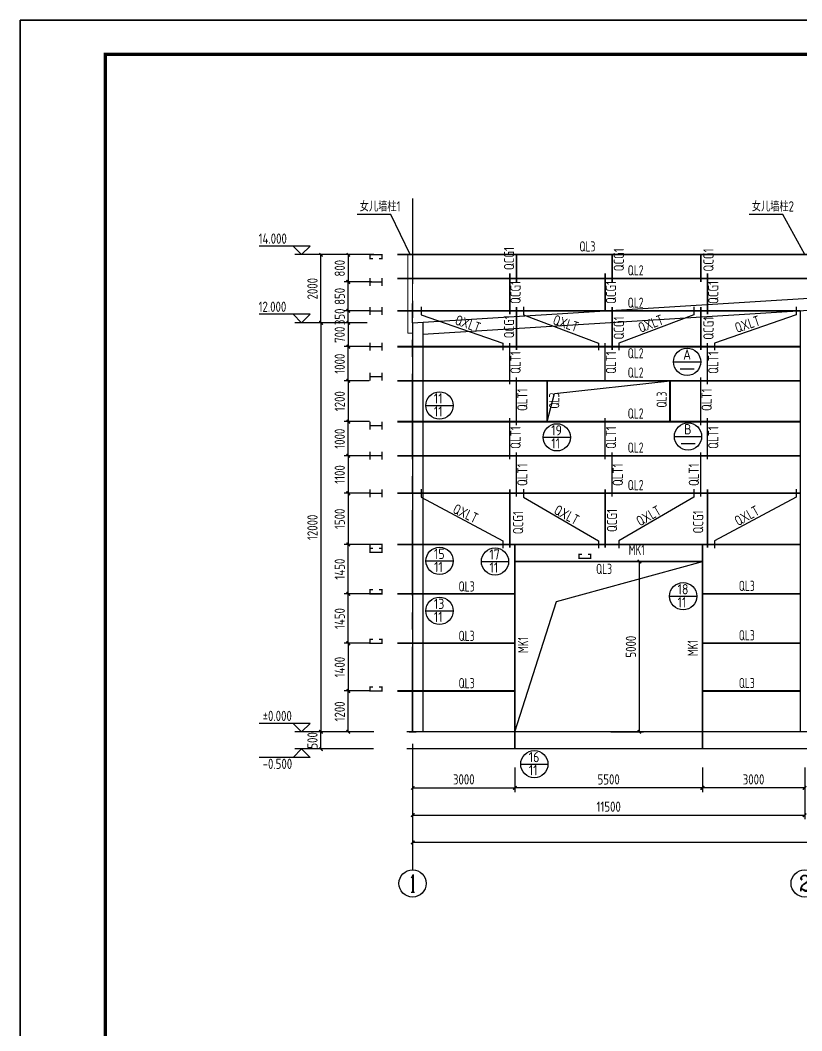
# Model space of a CAD drawing. Header units: millimetres. Extents: x 865490 to 879904, y 39442 to 44891.
# Drawn here: x 874413.7 to 874642.9, y 39747.5 to 40044 of the extents above; entities that cross this region are included whole.
import ezdxf
from ezdxf.enums import TextEntityAlignment as Align

# ---------------------------------------------------------------- set-up
doc = ezdxf.new("R2010")
doc.units = ezdxf.units.MM
doc.header["$LTSCALE"] = 1000
doc.header["$MEASUREMENT"] = 0
doc.linetypes.add('CENTER', pattern=[2, 1.25, -0.25, 0.25, -0.25])
doc.linetypes.add('DOTE', pattern=[2.42, 2, -0.2, 0.02, -0.2])
for name, color, linetype in [('1307', 7, 'Continuous'), ('1530', 253, 'Continuous'), ('1534', 7, 'Continuous'), ('AXIS', 3, 'Continuous'), ('AXIS_TEXT', 7, 'Continuous'), ('DIM', 7, 'Continuous'), ('DOTE', 1, 'DOTE'), ('M_Prof', 2, 'Continuous'), ('标注', 7, 'Continuous'), ('梁', 4, 'Continuous'), ('檩条', 34, 'Continuous'), ('索引符号标注', 253, 'Continuous')]:
    doc.layers.add(name, color=color, linetype=linetype)
doc.layers.add('零部件', color=3, linetype='Continuous', lineweight=5)
doc.styles.add('_TCH_AXIS', font='COMPLEX', dxfattribs={"bigfont": 'GBCBIG'})
doc.styles.add('COMPLEX', font='COMPLEX')
doc.styles.add('GBHZ', font='gbenor.shx', dxfattribs={"width": 0.9, "bigfont": 'gbcbig.shx'})
doc.dimstyles.new('Y100', dxfattribs={"dimscale": 0, "dimtxt": 3, "dimasz": 0.01, "dimexe": 1.2, "dimexo": 2, "dimgap": 1, "dimtad": 1, "dimdec": 0, "dimlfac": 100, "dimzin": 0, "dimdsep": 46, "dimtxsty": 'GBHZ', "dimblk": 'DX', "dimcen": 0.09, "dimdle": 1, "dimclrd": 7, "dimclre": 7, "dimclrt": 7, "dimadec": 0, "dimazin": 0, "dimtfac": 1, "dimtdec": 0, "dimtix": 1, "dimtmove": 2, "dimatfit": 3, "dimldrblk": 'DX', "dimfxl": 0, "dimtolj": 1, "dimtzin": 0, "dimarcsym": 0})

# ---------------------------------------------------------------- blocks, each defined once
blk = doc.blocks.new('DX')
at = {"color": 0, "linetype": 'ByBlock', "const_width": 40}
blk.add_lwpolyline([(-54, -51), (46, 49)], dxfattribs=at)
blk = doc.blocks.new('*D13')
at = {"layer": 'Defpoints', "color": 0, "transparency": 16777216}
for p in [(874584.89, 39885.2), (874595.3, 39885.2), (874584.89, 39835.2)]:
    blk.add_point(p, dxfattribs=at)
at = {"layer": '标注', "color": 7, "lineweight": -2, "transparency": 16777216}
for p, q in [((874586.89, 39885.2), (874596.5, 39885.2)), ((874595.3, 39835.21), (874595.3, 39885.19)), ((874586.89, 39835.2), (874596.5, 39835.2))]:
    blk.add_line(p, q, dxfattribs=at)
at = {"layer": '标注', "color": 7, "lineweight": -2, "transparency": 16777216, "xscale": 0.01, "yscale": 0.01, "zscale": 0.01}
for p, rotation in [((874595.3, 39885.2), 90), ((874595.3, 39835.2), 270)]:
    blk.add_blockref('DX', p, dxfattribs=dict(at, rotation=rotation))
at = {"layer": '标注', "color": 7, "transparency": 16777216, "insert": (874592.8, 39860.2), "char_height": 3, "attachment_point": 5, "rotation": 90, "style": 'GBHZ'}
blk.add_mtext('\\A1;5000', dxfattribs=at)
blk = doc.blocks.new('_AXISO')
blk.add_circle((0, 0), 0.5)
at = {"layer": 'AXIS_TEXT', "style": 'COMPLEX', "width": 1.041667}
blk.add_attdef('A', text='', height=0.56, dxfattribs=at).set_placement((-0.25, -0.28), (0.25, -0.28), align=Align.FIT)
blk = doc.blocks.new('*D923')
at = {"layer": 'Defpoints', "color": 0, "transparency": 16777216}
for p in [(874528.78, 39826.77), (874643.78, 39826.77), (874643.78, 39810.77)]:
    blk.add_point(p, dxfattribs=at)
at = {"layer": 'dim', "color": 7, "lineweight": -2, "transparency": 16777216}
for p, q in [((874528.78, 39824.77), (874528.78, 39809.57)), ((874643.78, 39824.77), (874643.78, 39809.57)), ((874528.79, 39810.77), (874643.77, 39810.77))]:
    blk.add_line(p, q, dxfattribs=at)
at = {"layer": 'dim', "color": 7, "lineweight": -2, "transparency": 16777216, "xscale": 0.01, "yscale": 0.01, "zscale": 0.01, "rotation": 180}
blk.add_blockref('DX', (874528.78, 39810.77), dxfattribs=at)
at = {"layer": 'dim', "color": 7, "lineweight": -2, "transparency": 16777216, "xscale": 0.01, "yscale": 0.01, "zscale": 0.01}
blk.add_blockref('DX', (874643.78, 39810.77), dxfattribs=at)
at = {"layer": 'dim', "color": 7, "transparency": 16777216, "insert": (874586.28, 39813.27), "char_height": 3, "attachment_point": 5, "style": 'GBHZ'}
blk.add_mtext('\\A1;11500', dxfattribs=at)
blk = doc.blocks.new('*D929')
at = {"layer": 'Defpoints', "color": 0, "transparency": 16777216}
for p in [(874528.78, 39826.77), (875007.78, 39826.77), (874528.78, 39802.77)]:
    blk.add_point(p, dxfattribs=at)
at = {"layer": 'dim', "color": 7, "lineweight": -2, "transparency": 16777216}
for p, q in [((874528.78, 39824.77), (874528.78, 39801.57)), ((875007.78, 39824.77), (875007.78, 39801.57)), ((875007.77, 39802.77), (874528.79, 39802.77))]:
    blk.add_line(p, q, dxfattribs=at)
at = {"layer": 'dim', "color": 7, "lineweight": -2, "transparency": 16777216, "xscale": 0.01, "yscale": 0.01, "zscale": 0.01, "rotation": 180}
blk.add_blockref('DX', (874528.78, 39802.77), dxfattribs=at)
at = {"layer": 'dim', "color": 7, "lineweight": -2, "transparency": 16777216, "xscale": 0.01, "yscale": 0.01, "zscale": 0.01}
blk.add_blockref('DX', (875007.78, 39802.77), dxfattribs=at)
at = {"layer": 'dim', "color": 7, "transparency": 16777216, "insert": (874768.28, 39805.27), "char_height": 3, "attachment_point": 5, "style": 'GBHZ'}
blk.add_mtext('\\A1;47000', dxfattribs=at)
blk = doc.blocks.new('*D922')
at = {"layer": 'Defpoints', "color": 0, "transparency": 16777216}
for p in [(874517.44, 39955.2), (874501.9, 39835.2), (874519.44, 39835.2)]:
    blk.add_point(p, dxfattribs=at)
at = {"layer": 'dim', "color": 7, "lineweight": -2, "transparency": 16777216}
for p, q in [((874515.44, 39955.2), (874500.7, 39955.2)), ((874501.9, 39955.19), (874501.9, 39835.21)), ((874517.44, 39835.2), (874500.7, 39835.2))]:
    blk.add_line(p, q, dxfattribs=at)
at = {"layer": 'dim', "color": 7, "lineweight": -2, "transparency": 16777216, "xscale": 0.01, "yscale": 0.01, "zscale": 0.01}
for p, rotation in [((874501.9, 39955.2), 90), ((874501.9, 39835.2), 270)]:
    blk.add_blockref('DX', p, dxfattribs=dict(at, rotation=rotation))
at = {"layer": 'dim', "color": 7, "transparency": 16777216, "insert": (874499.4, 39895.2), "char_height": 3, "attachment_point": 5, "rotation": 90, "style": 'GBHZ'}
blk.add_mtext('\\A1;12000', dxfattribs=at)
blk = doc.blocks.new('*D1023')
at = {"layer": 'Defpoints', "color": 0, "transparency": 16777216}
for p in [(874501.9, 39835.2), (874519.44, 39835.2), (874519.27, 39830.2)]:
    blk.add_point(p, dxfattribs=at)
at = {"layer": 'dim', "color": 7, "lineweight": -2, "transparency": 16777216}
for p, q in [((874517.44, 39835.2), (874500.7, 39835.2)), ((874501.9, 39835.21), (874501.9, 39835.22)), ((874501.9, 39830.2), (874501.9, 39835.2)), ((874517.27, 39830.2), (874500.7, 39830.2)), ((874501.9, 39830.19), (874501.9, 39830.18))]:
    blk.add_line(p, q, dxfattribs=at)
at = {"layer": 'dim', "color": 7, "lineweight": -2, "transparency": 16777216, "xscale": 0.01, "yscale": 0.01, "zscale": 0.01}
for p, rotation in [((874501.9, 39835.2), 270), ((874501.9, 39830.2), 90)]:
    blk.add_blockref('DX', p, dxfattribs=dict(at, rotation=rotation))
at = {"layer": 'dim', "color": 7, "transparency": 16777216, "insert": (874499.4, 39832.7), "char_height": 3, "attachment_point": 5, "rotation": 90, "style": 'GBHZ'}
blk.add_mtext('\\A1;500', dxfattribs=at)
blk = doc.blocks.new('*D1024')
at = {"layer": 'Defpoints', "color": 0, "transparency": 16777216}
for p in [(874501.9, 39975.2), (874519.44, 39975.2), (874517.44, 39955.2)]:
    blk.add_point(p, dxfattribs=at)
at = {"layer": 'dim', "color": 7, "lineweight": -2, "transparency": 16777216}
for p, q in [((874517.44, 39975.2), (874500.7, 39975.2)), ((874501.9, 39955.21), (874501.9, 39975.19)), ((874515.44, 39955.2), (874500.7, 39955.2))]:
    blk.add_line(p, q, dxfattribs=at)
at = {"layer": 'dim', "color": 7, "lineweight": -2, "transparency": 16777216, "xscale": 0.01, "yscale": 0.01, "zscale": 0.01}
for p, rotation in [((874501.9, 39975.2), 90), ((874501.9, 39955.2), 270)]:
    blk.add_blockref('DX', p, dxfattribs=dict(at, rotation=rotation))
at = {"layer": 'dim', "color": 7, "transparency": 16777216, "insert": (874499.4, 39965.2), "char_height": 3, "attachment_point": 5, "rotation": 90, "style": 'GBHZ'}
blk.add_mtext('\\A1;2000', dxfattribs=at)
blk = doc.blocks.new('*D1025')
at = {"layer": 'Defpoints', "color": 0, "transparency": 16777216}
for p in [(874518.68, 39975.2), (874509.91, 39967.2), (874518.68, 39967.2)]:
    blk.add_point(p, dxfattribs=at)
at = {"layer": '标注', "color": 7, "lineweight": -2, "transparency": 16777216}
for p, q in [((874516.68, 39975.2), (874508.71, 39975.2)), ((874509.91, 39975.19), (874509.91, 39967.21)), ((874516.68, 39967.2), (874508.71, 39967.2))]:
    blk.add_line(p, q, dxfattribs=at)
at = {"layer": '标注', "color": 7, "lineweight": -2, "transparency": 16777216, "xscale": 0.01, "yscale": 0.01, "zscale": 0.01}
for p, rotation in [((874509.91, 39975.2), 90), ((874509.91, 39967.2), 270)]:
    blk.add_blockref('DX', p, dxfattribs=dict(at, rotation=rotation))
at = {"layer": '标注', "color": 7, "transparency": 16777216, "insert": (874507.41, 39971.2), "char_height": 3, "attachment_point": 5, "rotation": 90, "style": 'GBHZ'}
blk.add_mtext('\\A1;800', dxfattribs=at)
blk = doc.blocks.new('*D1026')
at = {"layer": 'Defpoints', "color": 0, "transparency": 16777216}
for p in [(874509.9, 39847.2), (874518.11, 39847.2), (874518.11, 39835.2)]:
    blk.add_point(p, dxfattribs=at)
at = {"layer": '标注', "color": 7, "lineweight": -2, "transparency": 16777216}
for p, q in [((874516.11, 39847.2), (874508.7, 39847.2)), ((874509.9, 39835.21), (874509.9, 39847.19)), ((874516.11, 39835.2), (874508.7, 39835.2))]:
    blk.add_line(p, q, dxfattribs=at)
at = {"layer": '标注', "color": 7, "lineweight": -2, "transparency": 16777216, "xscale": 0.01, "yscale": 0.01, "zscale": 0.01}
for p, rotation in [((874509.9, 39847.2), 90), ((874509.9, 39835.2), 270)]:
    blk.add_blockref('DX', p, dxfattribs=dict(at, rotation=rotation))
at = {"layer": '标注', "color": 7, "transparency": 16777216, "insert": (874507.4, 39841.2), "char_height": 3, "attachment_point": 5, "rotation": 90, "style": 'GBHZ'}
blk.add_mtext('\\A1;1200', dxfattribs=at)
blk = doc.blocks.new('*D1027')
at = {"layer": 'Defpoints', "color": 0, "transparency": 16777216}
for p in [(874518.11, 39861.2), (874509.9, 39847.2), (874518.11, 39847.2)]:
    blk.add_point(p, dxfattribs=at)
at = {"layer": '标注', "color": 7, "lineweight": -2, "transparency": 16777216}
for p, q in [((874516.11, 39861.2), (874508.7, 39861.2)), ((874509.9, 39861.19), (874509.9, 39847.21)), ((874516.11, 39847.2), (874508.7, 39847.2))]:
    blk.add_line(p, q, dxfattribs=at)
at = {"layer": '标注', "color": 7, "lineweight": -2, "transparency": 16777216, "xscale": 0.01, "yscale": 0.01, "zscale": 0.01}
for p, rotation in [((874509.9, 39861.2), 90), ((874509.9, 39847.2), 270)]:
    blk.add_blockref('DX', p, dxfattribs=dict(at, rotation=rotation))
at = {"layer": '标注', "color": 7, "transparency": 16777216, "insert": (874507.4, 39854.2), "char_height": 3, "attachment_point": 5, "rotation": 90, "style": 'GBHZ'}
blk.add_mtext('\\A1;1400', dxfattribs=at)
blk = doc.blocks.new('*D1028')
at = {"layer": 'Defpoints', "color": 0, "transparency": 16777216}
for p in [(874509.9, 39890.2), (874518.11, 39890.2), (874518.11, 39875.7)]:
    blk.add_point(p, dxfattribs=at)
at = {"layer": '标注', "color": 7, "lineweight": -2, "transparency": 16777216}
for p, q in [((874516.11, 39890.2), (874508.7, 39890.2)), ((874509.9, 39875.71), (874509.9, 39890.19)), ((874516.11, 39875.7), (874508.7, 39875.7))]:
    blk.add_line(p, q, dxfattribs=at)
at = {"layer": '标注', "color": 7, "lineweight": -2, "transparency": 16777216, "xscale": 0.01, "yscale": 0.01, "zscale": 0.01}
for p, rotation in [((874509.9, 39890.2), 90), ((874509.9, 39875.7), 270)]:
    blk.add_blockref('DX', p, dxfattribs=dict(at, rotation=rotation))
at = {"layer": '标注', "color": 7, "transparency": 16777216, "insert": (874507.4, 39882.95), "char_height": 3, "attachment_point": 5, "rotation": 90, "style": 'GBHZ'}
blk.add_mtext('\\A1;1450', dxfattribs=at)
blk = doc.blocks.new('*D1029')
at = {"layer": 'Defpoints', "color": 0, "transparency": 16777216}
for p in [(874518.11, 39905.2), (874509.9, 39890.2), (874518.11, 39890.2)]:
    blk.add_point(p, dxfattribs=at)
at = {"layer": '标注', "color": 7, "lineweight": -2, "transparency": 16777216}
for p, q in [((874516.11, 39905.2), (874508.7, 39905.2)), ((874509.9, 39905.19), (874509.9, 39890.21)), ((874516.11, 39890.2), (874508.7, 39890.2))]:
    blk.add_line(p, q, dxfattribs=at)
at = {"layer": '标注', "color": 7, "lineweight": -2, "transparency": 16777216, "xscale": 0.01, "yscale": 0.01, "zscale": 0.01}
for p, rotation in [((874509.9, 39905.2), 90), ((874509.9, 39890.2), 270)]:
    blk.add_blockref('DX', p, dxfattribs=dict(at, rotation=rotation))
at = {"layer": '标注', "color": 7, "transparency": 16777216, "insert": (874507.4, 39897.7), "char_height": 3, "attachment_point": 5, "rotation": 90, "style": 'GBHZ'}
blk.add_mtext('\\A1;1500', dxfattribs=at)
blk = doc.blocks.new('*D1030')
at = {"layer": 'Defpoints', "color": 0, "transparency": 16777216}
for p in [(874509.9, 39875.7), (874518.11, 39875.7), (874518.11, 39861.2)]:
    blk.add_point(p, dxfattribs=at)
at = {"layer": '标注', "color": 7, "lineweight": -2, "transparency": 16777216}
for p, q in [((874516.11, 39875.7), (874508.7, 39875.7)), ((874509.9, 39861.21), (874509.9, 39875.69)), ((874516.11, 39861.2), (874508.7, 39861.2))]:
    blk.add_line(p, q, dxfattribs=at)
at = {"layer": '标注', "color": 7, "lineweight": -2, "transparency": 16777216, "xscale": 0.01, "yscale": 0.01, "zscale": 0.01}
for p, rotation in [((874509.9, 39875.7), 90), ((874509.9, 39861.2), 270)]:
    blk.add_blockref('DX', p, dxfattribs=dict(at, rotation=rotation))
at = {"layer": '标注', "color": 7, "transparency": 16777216, "insert": (874507.4, 39868.45), "char_height": 3, "attachment_point": 5, "rotation": 90, "style": 'GBHZ'}
blk.add_mtext('\\A1;1450', dxfattribs=at)
blk = doc.blocks.new('*D1031')
at = {"layer": 'Defpoints', "color": 0, "transparency": 16777216}
for p in [(874518.04, 39916.2), (874509.9, 39905.2), (874518.11, 39905.2)]:
    blk.add_point(p, dxfattribs=at)
at = {"layer": '标注', "color": 7, "lineweight": -2, "transparency": 16777216}
for p, q in [((874516.04, 39916.2), (874508.7, 39916.2)), ((874509.9, 39916.19), (874509.9, 39905.21)), ((874516.11, 39905.2), (874508.7, 39905.2))]:
    blk.add_line(p, q, dxfattribs=at)
at = {"layer": '标注', "color": 7, "lineweight": -2, "transparency": 16777216, "xscale": 0.01, "yscale": 0.01, "zscale": 0.01}
for p, rotation in [((874509.9, 39916.2), 90), ((874509.9, 39905.2), 270)]:
    blk.add_blockref('DX', p, dxfattribs=dict(at, rotation=rotation))
at = {"layer": '标注', "color": 7, "transparency": 16777216, "insert": (874507.4, 39910.7), "char_height": 3, "attachment_point": 5, "rotation": 90, "style": 'GBHZ'}
blk.add_mtext('\\A1;1100', dxfattribs=at)
blk = doc.blocks.new('*D1033')
at = {"layer": 'Defpoints', "color": 0, "transparency": 16777216}
for p in [(874509.9, 39926.2), (874518.1, 39926.2), (874518.04, 39916.2)]:
    blk.add_point(p, dxfattribs=at)
at = {"layer": '标注', "color": 7, "lineweight": -2, "transparency": 16777216}
for p, q in [((874516.1, 39926.2), (874508.7, 39926.2)), ((874509.9, 39916.21), (874509.9, 39926.19)), ((874516.04, 39916.2), (874508.7, 39916.2))]:
    blk.add_line(p, q, dxfattribs=at)
at = {"layer": '标注', "color": 7, "lineweight": -2, "transparency": 16777216, "xscale": 0.01, "yscale": 0.01, "zscale": 0.01}
for p, rotation in [((874509.9, 39926.2), 90), ((874509.9, 39916.2), 270)]:
    blk.add_blockref('DX', p, dxfattribs=dict(at, rotation=rotation))
at = {"layer": '标注', "color": 7, "transparency": 16777216, "insert": (874507.4, 39921.2), "char_height": 3, "attachment_point": 5, "rotation": 90, "style": 'GBHZ'}
blk.add_mtext('\\A1;1000', dxfattribs=at)
blk = doc.blocks.new('*D1034')
at = {"layer": 'Defpoints', "color": 0, "transparency": 16777216}
for p in [(874518.04, 39938.2), (874509.9, 39926.2), (874518.1, 39926.2)]:
    blk.add_point(p, dxfattribs=at)
at = {"layer": '标注', "color": 7, "lineweight": -2, "transparency": 16777216}
for p, q in [((874516.04, 39938.2), (874508.7, 39938.2)), ((874509.9, 39938.19), (874509.9, 39926.21)), ((874516.1, 39926.2), (874508.7, 39926.2))]:
    blk.add_line(p, q, dxfattribs=at)
at = {"layer": '标注', "color": 7, "lineweight": -2, "transparency": 16777216, "xscale": 0.01, "yscale": 0.01, "zscale": 0.01}
for p, rotation in [((874509.9, 39938.2), 90), ((874509.9, 39926.2), 270)]:
    blk.add_blockref('DX', p, dxfattribs=dict(at, rotation=rotation))
at = {"layer": '标注', "color": 7, "transparency": 16777216, "insert": (874507.4, 39932.2), "char_height": 3, "attachment_point": 5, "rotation": 90, "style": 'GBHZ'}
blk.add_mtext('\\A1;1200', dxfattribs=at)
blk = doc.blocks.new('*D1035')
at = {"layer": 'Defpoints', "color": 0, "transparency": 16777216}
for p in [(874509.9, 39948.2), (874518.09, 39948.2), (874518.04, 39938.2)]:
    blk.add_point(p, dxfattribs=at)
at = {"layer": '标注', "color": 7, "lineweight": -2, "transparency": 16777216}
for p, q in [((874516.09, 39948.2), (874508.7, 39948.2)), ((874509.9, 39938.21), (874509.9, 39948.19)), ((874516.04, 39938.2), (874508.7, 39938.2))]:
    blk.add_line(p, q, dxfattribs=at)
at = {"layer": '标注', "color": 7, "lineweight": -2, "transparency": 16777216, "xscale": 0.01, "yscale": 0.01, "zscale": 0.01}
for p, rotation in [((874509.9, 39948.2), 90), ((874509.9, 39938.2), 270)]:
    blk.add_blockref('DX', p, dxfattribs=dict(at, rotation=rotation))
at = {"layer": '标注', "color": 7, "transparency": 16777216, "insert": (874507.4, 39943.2), "char_height": 3, "attachment_point": 5, "rotation": 90, "style": 'GBHZ'}
blk.add_mtext('\\A1;1000', dxfattribs=at)
blk = doc.blocks.new('*D1036')
at = {"layer": 'Defpoints', "color": 0, "transparency": 16777216}
for p in [(874517.44, 39955.2), (874509.9, 39948.2), (874518.09, 39948.2)]:
    blk.add_point(p, dxfattribs=at)
at = {"layer": '标注', "color": 7, "lineweight": -2, "transparency": 16777216}
for p, q in [((874515.44, 39955.2), (874508.7, 39955.2)), ((874509.9, 39955.19), (874509.9, 39948.21)), ((874516.09, 39948.2), (874508.7, 39948.2))]:
    blk.add_line(p, q, dxfattribs=at)
at = {"layer": '标注', "color": 7, "lineweight": -2, "transparency": 16777216, "xscale": 0.01, "yscale": 0.01, "zscale": 0.01}
for p, rotation in [((874509.9, 39955.2), 90), ((874509.9, 39948.2), 270)]:
    blk.add_blockref('DX', p, dxfattribs=dict(at, rotation=rotation))
at = {"layer": '标注', "color": 7, "transparency": 16777216, "insert": (874507.4, 39951.7), "char_height": 3, "attachment_point": 5, "rotation": 90, "style": 'GBHZ'}
blk.add_mtext('\\A1;700', dxfattribs=at)
blk = doc.blocks.new('*D1037')
at = {"layer": 'Defpoints', "color": 0, "transparency": 16777216}
for p in [(874509.9, 39967.2), (874518.68, 39967.2), (874518.03, 39958.7)]:
    blk.add_point(p, dxfattribs=at)
at = {"layer": '标注', "color": 7, "lineweight": -2, "transparency": 16777216}
for p, q in [((874516.68, 39967.2), (874508.7, 39967.2)), ((874509.9, 39958.71), (874509.9, 39967.19)), ((874516.03, 39958.7), (874508.7, 39958.7))]:
    blk.add_line(p, q, dxfattribs=at)
at = {"layer": '标注', "color": 7, "lineweight": -2, "transparency": 16777216, "xscale": 0.01, "yscale": 0.01, "zscale": 0.01}
for p, rotation in [((874509.9, 39967.2), 90), ((874509.9, 39958.7), 270)]:
    blk.add_blockref('DX', p, dxfattribs=dict(at, rotation=rotation))
at = {"layer": '标注', "color": 7, "transparency": 16777216, "insert": (874507.4, 39962.95), "char_height": 3, "attachment_point": 5, "rotation": 90, "style": 'GBHZ'}
blk.add_mtext('\\A1;850', dxfattribs=at)
blk = doc.blocks.new('*D1038')
at = {"layer": 'Defpoints', "color": 0, "transparency": 16777216}
for p in [(874509.9, 39958.7), (874518.03, 39958.7), (874517.44, 39955.2)]:
    blk.add_point(p, dxfattribs=at)
at = {"layer": 'DOTE', "color": 7, "lineweight": -2, "transparency": 16777216}
for p, q in [((874516.03, 39958.7), (874508.7, 39958.7)), ((874509.9, 39958.71), (874509.9, 39958.72)), ((874509.9, 39955.2), (874509.9, 39958.7)), ((874515.44, 39955.2), (874508.7, 39955.2)), ((874509.9, 39955.19), (874509.9, 39955.18))]:
    blk.add_line(p, q, dxfattribs=at)
at = {"layer": 'DOTE', "color": 7, "lineweight": -2, "transparency": 16777216, "xscale": 0.01, "yscale": 0.01, "zscale": 0.01}
for p, rotation in [((874509.9, 39958.7), 270), ((874509.9, 39955.2), 90)]:
    blk.add_blockref('DX', p, dxfattribs=dict(at, rotation=rotation))
at = {"layer": 'DOTE', "color": 7, "transparency": 16777216, "insert": (874507.4, 39956.95), "char_height": 3, "attachment_point": 5, "rotation": 90, "style": 'GBHZ'}
blk.add_mtext('\\A1;350', dxfattribs=at)
blk = doc.blocks.new('*D1122')
at = {"layer": 'Defpoints', "color": 0, "transparency": 16777216}
for p in [(874528.78, 39826.77), (874558.78, 39826.77), (874558.78, 39818.77)]:
    blk.add_point(p, dxfattribs=at)
at = {"layer": 'dim', "color": 7, "lineweight": -2, "transparency": 16777216}
for p, q in [((874528.78, 39824.77), (874528.78, 39817.57)), ((874558.78, 39824.77), (874558.78, 39817.57)), ((874528.79, 39818.77), (874558.77, 39818.77))]:
    blk.add_line(p, q, dxfattribs=at)
at = {"layer": 'dim', "color": 7, "lineweight": -2, "transparency": 16777216, "xscale": 0.01, "yscale": 0.01, "zscale": 0.01, "rotation": 180}
blk.add_blockref('DX', (874528.78, 39818.77), dxfattribs=at)
at = {"layer": 'dim', "color": 7, "lineweight": -2, "transparency": 16777216, "xscale": 0.01, "yscale": 0.01, "zscale": 0.01}
blk.add_blockref('DX', (874558.78, 39818.77), dxfattribs=at)
at = {"layer": 'dim', "color": 7, "transparency": 16777216, "insert": (874543.78, 39821.27), "char_height": 3, "attachment_point": 5, "style": 'GBHZ'}
blk.add_mtext('\\A1;3000', dxfattribs=at)
blk = doc.blocks.new('*D1123')
at = {"layer": 'Defpoints', "color": 0, "transparency": 16777216}
for p in [(874558.78, 39826.77), (874613.78, 39826.77), (874558.78, 39818.77)]:
    blk.add_point(p, dxfattribs=at)
at = {"layer": 'dim', "color": 7, "lineweight": -2, "transparency": 16777216}
for p, q in [((874558.78, 39824.77), (874558.78, 39817.57)), ((874613.78, 39824.77), (874613.78, 39817.57)), ((874613.77, 39818.77), (874558.79, 39818.77))]:
    blk.add_line(p, q, dxfattribs=at)
at = {"layer": 'dim', "color": 7, "lineweight": -2, "transparency": 16777216, "xscale": 0.01, "yscale": 0.01, "zscale": 0.01, "rotation": 180}
blk.add_blockref('DX', (874558.78, 39818.77), dxfattribs=at)
at = {"layer": 'dim', "color": 7, "lineweight": -2, "transparency": 16777216, "xscale": 0.01, "yscale": 0.01, "zscale": 0.01}
blk.add_blockref('DX', (874613.78, 39818.77), dxfattribs=at)
at = {"layer": 'dim', "color": 7, "transparency": 16777216, "insert": (874586.28, 39821.27), "char_height": 3, "attachment_point": 5, "style": 'GBHZ'}
blk.add_mtext('\\A1;5500', dxfattribs=at)
blk = doc.blocks.new('*D1124')
at = {"layer": 'Defpoints', "color": 0, "transparency": 16777216}
for p in [(874613.78, 39826.77), (874643.78, 39826.77), (874613.78, 39818.77)]:
    blk.add_point(p, dxfattribs=at)
at = {"layer": 'dim', "color": 7, "lineweight": -2, "transparency": 16777216}
for p, q in [((874613.78, 39824.77), (874613.78, 39817.57)), ((874643.78, 39824.77), (874643.78, 39817.57)), ((874643.77, 39818.77), (874613.79, 39818.77))]:
    blk.add_line(p, q, dxfattribs=at)
at = {"layer": 'dim', "color": 7, "lineweight": -2, "transparency": 16777216, "xscale": 0.01, "yscale": 0.01, "zscale": 0.01, "rotation": 180}
blk.add_blockref('DX', (874613.78, 39818.77), dxfattribs=at)
at = {"layer": 'dim', "color": 7, "lineweight": -2, "transparency": 16777216, "xscale": 0.01, "yscale": 0.01, "zscale": 0.01}
blk.add_blockref('DX', (874643.78, 39818.77), dxfattribs=at)
at = {"layer": 'dim', "color": 7, "transparency": 16777216, "insert": (874628.78, 39821.27), "char_height": 3, "attachment_point": 5, "style": 'GBHZ'}
blk.add_mtext('\\A1;3000', dxfattribs=at)

msp = doc.modelspace()

# ---------------------------------------------------------------- linework, layer by layer
for p, q in [((874413.672, 39449.955), (874413.672, 40043.955)), ((874413.672, 40043.955), (874413.672, 39449.955))]:
    msp.add_line(p, q)
at = {"color": 0}
for p, q in [((875254.672, 40043.955), (874413.672, 40043.955)), ((874413.672, 40043.955), (875254.672, 40043.955))]:
    msp.add_line(p, q, dxfattribs=at)
at = {"color": 0, "const_width": 1}
msp.add_lwpolyline([(875244.672, 39459.955), (874438.672, 39459.955), (874438.672, 40033.955), (875244.672, 40033.955)], close=True, dxfattribs=at)
at = {"layer": '1530'}
for p, q in [((874500.699, 39975.2), (874494.227, 39975.2)), ((874500.699, 39955.2), (874494.227, 39955.2)), ((874500.699, 39835.2), (874494.227, 39835.2)), ((874500.699, 39830.2), (874494.227, 39830.2))]:
    msp.add_line(p, q, dxfattribs=at)
at = {"layer": '1534'}
for points in [[(874493.727, 39977.7), (874496.227, 39975.2), (874498.727, 39977.7), (874483.794, 39977.7)], [(874493.727, 39957.7), (874496.227, 39955.2), (874498.727, 39957.7), (874483.794, 39957.7)], [(874493.727, 39837.7), (874496.227, 39835.2), (874498.727, 39837.7), (874483.794, 39837.7)], [(874493.727, 39827.7), (874496.227, 39830.2), (874498.727, 39827.7), (874483.794, 39827.7)]]:
    msp.add_lwpolyline(points, dxfattribs=at)
at = {"layer": 'AXIS', "color": 0}
msp.add_line((874528.779, 39826.77), (874528.779, 39794.77), dxfattribs=at)
at = {"layer": 'DOTE', "linetype": 'CENTER', "ltscale": 0.02}
for p, q in [((874528.779, 39991.651), (874528.779, 39826.77)), ((874528.779, 39835.2), (874528.779, 39960.876))]:
    msp.add_line(p, q, dxfattribs=at)
at = {"layer": 'M_Prof'}
for p, q in [((874528.779, 39955.2), (874759.279, 39969.593)), ((874531.779, 39951.88), (874756.279, 39965.899)), ((874642.529, 39835.2), (874642.529, 39958.811)), ((874531.779, 39955.387), (874531.779, 39835.2)), ((874528.779, 39955.2), (874528.779, 39835.2)), ((875018.858, 39835.2), (874527.126, 39835.2)), ((874527.779, 39835.2), (874529.779, 39835.2)), ((874644.779, 39835.2), (874642.779, 39835.2)), ((875018.858, 39830.2), (874527.126, 39830.2))]:
    msp.add_line(p, q, dxfattribs=at)
at = {"layer": '梁'}
for p, q in [((874522.367, 39986.984), (874512.487, 39986.984)), ((874528.079, 39975.2), (874522.367, 39986.984)), ((874637.367, 39986.984), (874627.487, 39986.984)), ((874643.779, 39975.2), (874637.367, 39986.984))]:
    msp.add_line(p, q, dxfattribs=at)
at = {"layer": '梁', "color": 61, "linetype": 'ByBlock', "ltscale": 0.8, "const_width": 0.4}
for points in [[(874517.154, 39974.02), (874516.301, 39974.02), (874516.301, 39975.199), (874519.771, 39975.199), (874519.771, 39974.02), (874518.918, 39974.02)], [(874516.301, 39968.379), (874516.301, 39967.2), (874519.771, 39967.2), (874519.771, 39968.379)], [(874516.301, 39966.02), (874516.301, 39967.2), (874519.771, 39967.2), (874519.771, 39966.02)], [(874516.301, 39959.879), (874516.301, 39958.7), (874519.771, 39958.7), (874519.771, 39959.879)], [(874516.301, 39957.52), (874516.301, 39958.7), (874519.771, 39958.7), (874519.771, 39957.52)], [(874516.301, 39949.38), (874516.301, 39948.201), (874519.771, 39948.201), (874519.771, 39949.38)], [(874516.301, 39947.021), (874516.301, 39948.201), (874519.771, 39948.201), (874519.771, 39947.021)], [(874516.301, 39940.56), (874516.301, 39939.381), (874519.771, 39939.381), (874519.771, 39940.56)], [(874516.301, 39938.202), (874516.301, 39939.381), (874519.771, 39939.381), (874519.771, 39938.202)], [(874516.301, 39926.201), (874516.301, 39925.021), (874519.771, 39925.021), (874519.771, 39926.201)], [(874516.301, 39923.842), (874516.301, 39925.021), (874519.771, 39925.021), (874519.771, 39923.842)], [(874516.301, 39917.379), (874516.301, 39916.2), (874519.771, 39916.2), (874519.771, 39917.379)], [(874516.301, 39915.02), (874516.301, 39916.2), (874519.771, 39916.2), (874519.771, 39915.02)], [(874516.301, 39906.379), (874516.301, 39905.2), (874519.771, 39905.2), (874519.771, 39906.379)], [(874516.301, 39904.02), (874516.301, 39905.2), (874519.771, 39905.2), (874519.771, 39904.02)], [(874517.154, 39889.02), (874516.301, 39889.02), (874516.301, 39890.2), (874519.771, 39890.2), (874519.771, 39889.02), (874518.918, 39889.02)], [(874517.154, 39889.02), (874516.301, 39889.02), (874516.301, 39887.841), (874519.771, 39887.841), (874519.771, 39889.02), (874518.918, 39889.02)], [(874578.417, 39887.31), (874577.565, 39887.31), (874577.565, 39886.131), (874581.034, 39886.131), (874581.034, 39887.31), (874580.182, 39887.31)], [(874517.154, 39876.879), (874516.301, 39876.879), (874516.301, 39875.7), (874519.771, 39875.7), (874519.771, 39876.879), (874518.918, 39876.879)], [(874517.154, 39862.379), (874516.301, 39862.379), (874516.301, 39861.2), (874519.771, 39861.2), (874519.771, 39862.379), (874518.918, 39862.379)], [(874517.154, 39848.379), (874516.301, 39848.379), (874516.301, 39847.2), (874519.771, 39847.2), (874519.771, 39848.379), (874518.918, 39848.379)]]:
    msp.add_lwpolyline(points, dxfattribs=at)
at = {"layer": '檩条', "color": 4}
for p, q in [((874559.279, 39975.2), (874559.279, 39969.525)), ((874587.279, 39975.2), (874587.279, 39969.525)), ((874613.279, 39975.2), (874613.279, 39969.525)), ((874559.279, 39959.7), (874559.279, 39949.525)), ((874587.279, 39959.7), (874587.279, 39949.525)), ((874613.279, 39959.7), (874613.279, 39949.525)), ((874557.279, 39937.2), (874557.279, 39949.201)), ((874585.279, 39938.201), (874585.279, 39949.201)), ((874615.279, 39937.2), (874615.279, 39949.201)), ((874559.279, 39925.201), (874559.279, 39939.201)), ((874570.394, 39934.453), (874604.277, 39938.201)), ((874613.279, 39925.201), (874613.279, 39939.201)), ((874568.277, 39926.201), (874570.394, 39934.453)), ((874557.279, 39915.2), (874557.279, 39927.201)), ((874585.279, 39915.2), (874585.279, 39927.201)), ((874615.279, 39915.2), (874615.279, 39927.201)), ((874559.279, 39904.2), (874559.279, 39917.2)), ((874587.279, 39904.2), (874587.279, 39917.2)), ((874613.279, 39904.2), (874613.279, 39917.2)), ((874557.279, 39906.2), (874557.279, 39891.524)), ((874585.279, 39906.2), (874585.279, 39891.524)), ((874615.279, 39906.2), (874615.279, 39891.524)), ((874571.003, 39873.434), (874613.779, 39885.2)), ((874558.779, 39835.2), (874571.003, 39873.434))]:
    msp.add_line(p, q, dxfattribs=at)
at = {"layer": '檩条', "color": 4, "linetype": 'ByBlock'}
for p, q in [((874531.279, 39959.875), (874531.279, 39957.524)), ((874561.279, 39959.875), (874561.279, 39957.524)), ((874611.279, 39959.875), (874611.279, 39957.524)), ((874641.279, 39959.875), (874641.279, 39957.524)), ((874531.279, 39957.524), (874555.279, 39949.27)), ((874561.279, 39957.524), (874583.279, 39949.27)), ((874611.279, 39957.524), (874589.279, 39949.27)), ((874641.279, 39957.524), (874617.279, 39949.27)), ((874555.279, 39949.27), (874555.279, 39947.131)), ((874583.279, 39949.27), (874583.279, 39947.131)), ((874589.279, 39949.27), (874589.279, 39947.131)), ((874617.279, 39949.27), (874617.279, 39947.131)), ((874531.279, 39906.375), (874531.279, 39904.024)), ((874561.279, 39906.375), (874561.279, 39904.024)), ((874611.279, 39906.375), (874611.279, 39904.024)), ((874641.279, 39906.375), (874641.279, 39904.024)), ((874531.279, 39904.024), (874555.279, 39891.269)), ((874561.279, 39904.024), (874583.279, 39891.269)), ((874611.279, 39904.024), (874589.279, 39891.269)), ((874641.279, 39904.024), (874617.279, 39891.269)), ((874555.279, 39891.269), (874555.279, 39889.13)), ((874583.279, 39891.269), (874583.279, 39889.13)), ((874589.279, 39891.269), (874589.279, 39889.13)), ((874617.279, 39891.269), (874617.279, 39889.13))]:
    msp.add_line(p, q, dxfattribs=at)
at = {"layer": '檩条', "color": 4, "const_width": 0.5}
for points in [[(874524.279, 39975.2), (874643.079, 39975.2)], [(874646.179, 39975.2), (874524.279, 39975.2)], [(874559.279, 39975.2), (874559.279, 39967.201)], [(874587.279, 39975.2), (874587.279, 39967.201)], [(874613.279, 39975.2), (874613.279, 39967.201)], [(874646.179, 39968.201), (874524.279, 39968.201)], [(874557.279, 39957.698), (874557.279, 39969.7)], [(874585.279, 39958.7), (874585.279, 39969.7)], [(874615.279, 39957.698), (874615.279, 39969.7)], [(874642.529, 39958.7), (874524.279, 39958.7)], [(874559.279, 39959.874), (874559.279, 39947.201)], [(874587.279, 39959.874), (874587.279, 39947.201)], [(874613.279, 39959.874), (874613.279, 39947.201)], [(874642.529, 39948.201), (874524.279, 39948.201)], [(874642.529, 39938.201), (874524.279, 39938.201)], [(874568.277, 39926.201), (874568.277, 39938.201)], [(874604.277, 39926.201), (874604.277, 39938.201)], [(874642.529, 39926.201), (874524.279, 39926.201)], [(874642.529, 39916.2), (874524.279, 39916.2)], [(874642.529, 39905.2), (874524.279, 39905.2)], [(874557.279, 39906.374), (874557.279, 39889.2)], [(874585.279, 39906.374), (874585.279, 39889.2)], [(874615.279, 39906.374), (874615.279, 39889.2)], [(874558.779, 39885.2), (874613.779, 39885.2)], [(874524.279, 39875.7), (874558.779, 39875.7)], [(874613.779, 39875.7), (874642.529, 39875.7)], [(874558.779, 39861.2), (874524.279, 39861.2)], [(874613.779, 39861.2), (874642.529, 39861.2)]]:
    msp.add_lwpolyline(points, dxfattribs=at)
at = {"layer": '檩条', "color": 1, "const_width": 0.5}
for points in [[(874524.279, 39890.2), (874642.529, 39890.2)], [(874558.779, 39830.2), (874558.779, 39890.2)], [(874613.779, 39830.2), (874613.779, 39890.2)]]:
    msp.add_lwpolyline(points, dxfattribs=at)
at = {"layer": '檩条', "color": 4, "linetype": 'ByBlock', "const_width": 0.5}
for points in [[(874558.779, 39847.2), (874524.279, 39847.2)], [(874613.779, 39847.2), (874642.529, 39847.2)]]:
    msp.add_lwpolyline(points, dxfattribs=at)
at = {"layer": '索引符号标注'}
for p, q in [((874605.272, 39943.764), (874613.272, 39943.764)), ((874607.224, 39941.691), (874611.32, 39941.691)), ((874532.654, 39930.95), (874540.654, 39930.95)), ((874567.079, 39921.609), (874575.079, 39921.609)), ((874605.559, 39921.832), (874613.559, 39921.832)), ((874607.511, 39919.758), (874611.607, 39919.758)), ((874532.692, 39885.352), (874540.692, 39885.352)), ((874548.946, 39885.175), (874556.946, 39885.175)), ((874604.131, 39874.984), (874612.131, 39874.984)), ((874532.654, 39870.699), (874540.654, 39870.699)), ((874560.483, 39825.749), (874568.483, 39825.749))]:
    msp.add_line(p, q, dxfattribs=at)
for centre in [(874609.272, 39943.764), (874536.654, 39930.95), (874609.559, 39921.832), (874571.079, 39921.609), (874536.692, 39885.352), (874552.946, 39885.175), (874608.131, 39874.984), (874536.654, 39870.699), (874564.483, 39825.749)]:
    msp.add_circle(centre, 4, dxfattribs=at)
at = {"layer": '零部件'}
msp.add_lwpolyline([(874527.379, 39952.2), (874528.779, 39952.2), (874528.779, 39975.2), (874527.379, 39975.2)], close=True, dxfattribs=at)

# ---------------------------------------------------------------- block references
at = {"layer": 'AXIS', "color": 0}
ref = msp.add_blockref('_AXISO', (874528.779, 39790.77), dxfattribs=dict(at, xscale=8, yscale=8, zscale=8))
ref.add_attrib('A', '1', dxfattribs={"layer": 'AXIS_TEXT', "color": 0, "height": 5.147, "style": '_TCH_AXIS'}).set_placement((874527.676, 39788.196), (874529.882, 39788.196), align=Align.FIT)
ref = msp.add_blockref('_AXISO', (874643.779, 39790.77), dxfattribs=dict(at, xscale=8, yscale=8, zscale=8))
ref.add_attrib('A', '2', dxfattribs={"layer": 'AXIS_TEXT', "color": 0, "height": 4.659, "style": '_TCH_AXIS'}).set_placement((874642.226, 39788.44), (874645.332, 39788.44), align=Align.FIT)

# ---------------------------------------------------------------- texts
at = {"layer": '1307', "style": 'GBHZ', "width": 0.8}
for s, p in [('QL3', (874577.698, 39976.105)), ('QL2', (874591.859, 39969.096)), ('QL2', (874591.859, 39959.595)), ('QL2', (874591.859, 39944.769)), ('QL2', (874591.859, 39939.096)), ('QL2', (874591.859, 39927.096)), ('QL2', (874591.859, 39917.095)), ('QL2', (874591.859, 39906.095)), ('MK1', (874592.153, 39887.087)), ('QL3', (874582.579, 39881.521)), ('QL3', (874542.265, 39876.37)), ('QL3', (874624.454, 39876.536)), ('QL3', (874542.265, 39861.87)), ('QL3', (874624.454, 39862.036)), ('QL3', (874542.265, 39848.002)), ('QL3', (874624.454, 39848.036))]:
    msp.add_text(s, height=3, dxfattribs=at).set_placement(p)
at = {"layer": '1307', "style": 'GBHZ'}
for s, rotation, width, p in [('QCG1', 90, 0.9, (874558.563, 39970.656)), ('QCG1', 90, 0.9, (874590.762, 39970.297)), ('QCG1', 90, 0.9, (874617.052, 39970.222)), ('QCG1', 90, 0.9, (874560.461, 39960.722)), ('QCG1', 90, 0.9, (874588.461, 39960.722)), ('QCG1', 90, 0.9, (874618.461, 39960.722)), ('QXLT', 340.07762, 0.9, (874540.938, 39954.8)), ('QCG1', 90, 0.9, (874558.563, 39950.656)), ('QXLT', 341.41801, 0.9, (874569.638, 39954.821)), ('QCG1', 90, 0.9, (874590.762, 39950.297)), ('QXLT', 21.23485, 0.9, (874595.656, 39952.173)), ('QCG1', 90, 0.9, (874617.052, 39950.222)), ('QXLT', 18.6527, 0.9, (874623.897, 39952.168)), ('QLT1', 90, 0.9, (874560.461, 39940.223)), ('QLT1', 90, 0.9, (874588.461, 39940.223)), ('QLT1', 90, 0.9, (874618.461, 39940.223)), ('QLT1', 90, 0.9, (874562.461, 39929.322)), ('QL3', 90, 0.8, (874603.329, 39930.317)), ('QLT1', 90, 0.9, (874616.523, 39929.322)), ('QL3', 90, 0.8, (874571.802, 39930.023)), ('QLT1', 90, 0.9, (874560.461, 39918.223)), ('QLT1', 90, 0.9, (874588.461, 39918.223)), ('QLT1', 90, 0.9, (874618.461, 39918.223)), ('QLT1', 90, 0.9, (874562.461, 39907.321)), ('QLT1', 90, 0.9, (874590.461, 39907.321)), ('QLT1', 90, 0.9, (874612.763, 39907.321)), ('QXLT', 334.44072, 0.9, (874540.259, 39899.559)), ('QCG1', 90, 0.9, (874561.21, 39893.193)), ('QXLT', 331.76662, 0.9, (874569.933, 39899.342)), ('QCG1', 90, 0.9, (874588.762, 39893.827)), ('QXLT', 30.1228, 0.9, (874595.473, 39895.394)), ('QCG1', 90, 0.9, (874614.014, 39893.402)), ('QXLT', 29.23889, 0.9, (874624.254, 39895.45)), ('MK1', 90, 0.8, (874562.688, 39858.344)), ('MK1', 90, 0.8, (874612.459, 39857.442))]:
    msp.add_text(s, height=3, rotation=rotation, dxfattribs=dict(at, width=width)).set_placement(p)
at = {"layer": '1534', "style": 'GBHZ', "width": 0.9}
for s, p in [('女儿墙柱1', (874513.26, 39987.839)), ('女儿墙柱2', (874628.26, 39987.839)), ('14.000', (874483.592, 39978.4)), ('12.000', (874483.592, 39958.4)), ('%%P0.000', (874484.792, 39838.4)), ('-0.500', (874484.792, 39824.333))]:
    msp.add_text(s, height=3, dxfattribs=at).set_placement(p)
at = {"layer": '索引符号标注', "style": 'GBHZ'}
for s, p in [('A', (874608.134, 39944.411)), ('11', (874535.002, 39931.516)), ('11', (874535.026, 39927.686)), ('19', (874569.426, 39922.175)), ('B', (874608.42, 39922.478)), ('11', (874569.451, 39918.345)), ('15', (874535.04, 39885.918)), ('17', (874551.293, 39885.74)), ('11', (874535.064, 39882.088)), ('11', (874551.318, 39881.91)), ('18', (874606.478, 39875.549)), ('13', (874535.002, 39871.264)), ('11', (874606.503, 39871.719)), ('11', (874535.026, 39867.434)), ('16', (874562.83, 39826.314)), ('11', (874562.855, 39822.484))]:
    msp.add_text(s, height=3, dxfattribs=at).set_placement(p)

# ---------------------------------------------------------------- dimensions: what is measured, and where the dimension line sits
at = {"layer": 'dim'}
for base, p1, p2, angle, picture, middle in [((874501.899, 39975.2), (874517.439, 39955.2), (874519.439, 39975.2), 270, '*D1024', (874499.399, 39965.2)), ((874501.899, 39835.2), (874517.439, 39955.2), (874519.439, 39835.2), 90, '*D922', (874499.399, 39895.2)), ((874501.899, 39835.2), (874519.272, 39830.2), (874519.439, 39835.2), 270, '*D1023', (874499.399, 39832.7)), ((874558.779, 39818.77), (874613.779, 39826.77), (874558.779, 39826.77), 180, '*D1123', (874586.279, 39821.27)), ((874613.779, 39818.77), (874643.779, 39826.77), (874613.779, 39826.77), 180, '*D1124', (874628.779, 39821.27))]:
    dim = msp.add_linear_dim(base=base, p1=p1, p2=p2, angle=angle, dimstyle='Y100', override={"dimscale": 1}, dxfattribs=at)
    dim.commit()
    dim.dimension.update_dxf_attribs({"geometry": picture, "text_midpoint": middle})
for base, p2, picture, middle in [((874643.779, 39810.77), (874643.779, 39826.77), '*D923', (874586.279, 39813.27)), ((874558.779, 39818.77), (874558.779, 39826.77), '*D1122', (874543.779, 39821.27))]:
    dim = msp.add_linear_dim(base=base, p1=(874528.779, 39826.77), p2=p2, dimstyle='Y100', override={"dimscale": 1}, dxfattribs=at)
    dim.commit()
    dim.dimension.update_dxf_attribs({"geometry": picture, "text_midpoint": middle})
dim = msp.add_linear_dim(base=(874528.779, 39802.77), p1=(875007.779, 39826.77), p2=(874528.779, 39826.77), text='47000', dimstyle='Y100', override={"dimscale": 1}, dxfattribs=at)
dim.commit()
dim.dimension.update_dxf_attribs({"geometry": '*D929', "text_midpoint": (874768.279, 39805.27)})
at = {"layer": 'DOTE'}
dim = msp.add_linear_dim(base=(874509.899, 39958.7), p1=(874517.439, 39955.2), p2=(874518.034, 39958.7), angle=90, dimstyle='Y100', override={"dimscale": 1, "dimfxl": 2}, dxfattribs=at)
dim.commit()
dim.dimension.update_dxf_attribs({"geometry": '*D1038', "text_midpoint": (874507.399, 39956.95)})
at = {"layer": '标注'}
for base, p1, p2, angle, picture, middle in [((874509.911, 39967.2), (874518.677, 39975.2), (874518.677, 39967.2), 90, '*D1025', (874507.411, 39971.2)), ((874509.899, 39967.2), (874518.034, 39958.7), (874518.677, 39967.2), 270, '*D1037', (874507.399, 39962.95)), ((874509.899, 39948.201), (874517.439, 39955.2), (874518.087, 39948.201), 90, '*D1036', (874507.399, 39951.7)), ((874509.899, 39948.201), (874518.036, 39938.202), (874518.087, 39948.201), 270, '*D1035', (874507.399, 39943.201)), ((874509.899, 39926.201), (874518.036, 39938.202), (874518.097, 39926.201), 90, '*D1034', (874507.399, 39932.201)), ((874509.899, 39926.201), (874518.036, 39916.2), (874518.097, 39926.201), 270, '*D1033', (874507.399, 39921.2)), ((874509.899, 39905.2), (874518.036, 39916.2), (874518.105, 39905.2), 90, '*D1031', (874507.399, 39910.7)), ((874509.899, 39890.2), (874518.105, 39905.2), (874518.105, 39890.2), 270, '*D1029', (874507.399, 39897.7)), ((874509.899, 39890.2), (874518.105, 39875.7), (874518.105, 39890.2), 90, '*D1028', (874507.399, 39882.95)), ((874595.3, 39885.2), (874584.894, 39835.2), (874584.894, 39885.2), 90, '*D13', (874592.8, 39860.2)), ((874509.899, 39875.7), (874518.105, 39861.2), (874518.105, 39875.7), 90, '*D1030', (874507.399, 39868.45)), ((874509.899, 39847.2), (874518.105, 39861.2), (874518.105, 39847.2), 270, '*D1027', (874507.399, 39854.2)), ((874509.899, 39847.2), (874518.105, 39835.2), (874518.105, 39847.2), 90, '*D1026', (874507.399, 39841.2))]:
    dim = msp.add_linear_dim(base=base, p1=p1, p2=p2, angle=angle, dimstyle='Y100', override={"dimscale": 1}, dxfattribs=at)
    dim.commit()
    dim.dimension.update_dxf_attribs({"geometry": picture, "text_midpoint": middle})

doc.saveas('drawing.dxf')
